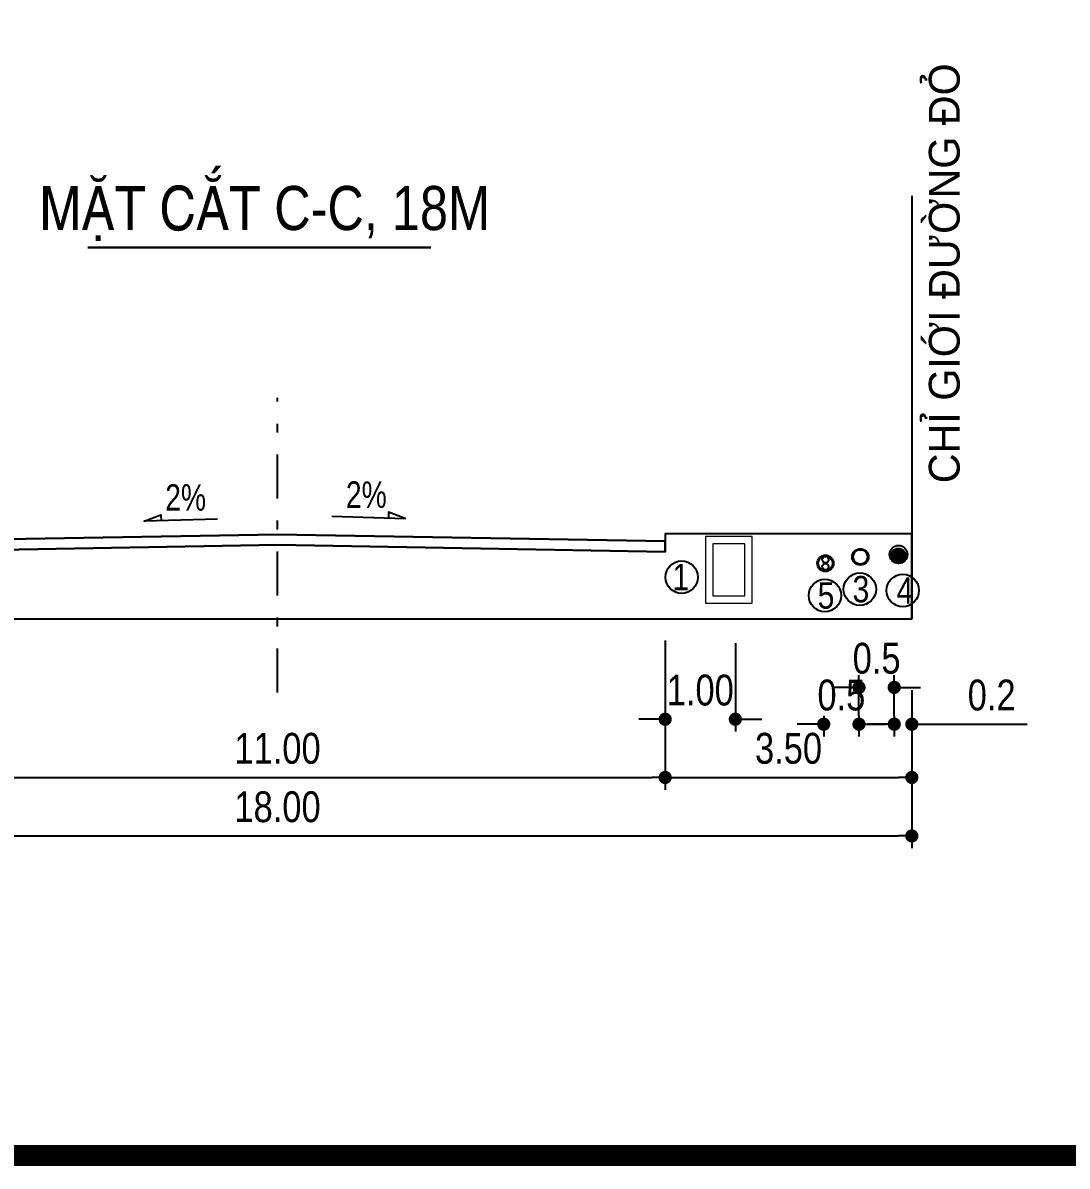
# Model space of a CAD drawing. Header units: metres. Extents: x 563371 to 571261, y 2062953 to 2068466.
# Drawn here: x 569054.6 to 569113.8, y 2065830.5 to 2065895.4 of the extents above; entities that cross this region are included whole.
import ezdxf
from ezdxf.enums import TextEntityAlignment as Align

# ---------------------------------------------------------------- set-up
doc = ezdxf.new("R2010")
doc.units = ezdxf.units.M
doc.linetypes.add('TIM1', pattern=[5.5, 2.5, -1.25, 0.5, -1.25])
doc.layers.get('0').update_dxf_attribs({"linetype": 'CONTINUOUS'})
doc.layers.get('DEFPOINTS').update_dxf_attribs({"linetype": 'CONTINUOUS'})
for name, color, linetype in [('cap nuoc', 5, 'CONTINUOUS'), ('Dien SH', 6, 'CONTINUOUS'), ('DienHT', 1, 'CONTINUOUS'), ('ghichieudai', 7, 'CONTINUOUS'), ('Hach MCN', 8, 'CONTINUOUS'), ('Khung ban ve', 7, 'CONTINUOUS'), ('Kich thuoc', 9, 'CONTINUOUS'), ('MATCATDUONG', 8, 'CONTINUOUS'), ('MC2', 9, 'CONTINUOUS'), ('MCN', 7, 'CONTINUOUS')]:
    doc.layers.add(name, color=color, linetype=linetype)
doc.layers.add('kt', color=37, linetype='CONTINUOUS', lineweight=25)
doc.layers.add('t', color=7, linetype='CONTINUOUS', lineweight=25)
doc.styles.add('avh', font='VHAVAN.ttf')
doc.styles.add('IN', font='VHARIALN.ttf')
doc.styles.add('ktcn', font='VHARIAL.ttf', dxfattribs={"width": 0.8})
doc.styles.add('KTEN', font='VHAVAN.ttf')
doc.linetypes.add('ZIGZAG', pattern='A,0.00254,-5.08,[131,ltypeshp.shx,S=5.08,R=0,X=-5.08,Y=0],-10.16,[131,ltypeshp.shx,S=5.08,R=180,X=5.08,Y=0],-5.08', length=20.32254)
doc.dimstyles.new('a', dxfattribs={"dimtxt": 1.75, "dimasz": 0.75, "dimexe": 0.7, "dimexo": 0, "dimgap": 0.75, "dimtad": 1, "dimzin": 0, "dimdsep": 46, "dimtxsty": 'ktcn', "dimblk": 'DOT', "dimcen": 0, "dimazin": 0, "dimtfac": 1, "dimtix": 1, "dimtofl": 0, "dimtmove": 0, "dimatfit": 3, "dimfxl": 1, "dimtolj": 1, "dimtzin": 0, "dimarcsym": 0})

# ---------------------------------------------------------------- blocks, each defined once
blk = doc.blocks.new('_Dot')
at = {"color": 0, "linetype": 'ByBlock', "lineweight": -2}
blk.add_line((-0.5, 0), (-1, 0), dxfattribs=at)
at = {"color": 0, "linetype": 'ByBlock', "const_width": 0.5}
blk.add_lwpolyline([(-0.25, 0, 1), (0.25, 0, 1)], format="xyb", close=True, dxfattribs=at)
blk = doc.blocks.new('*D24')
at = {"layer": 'DEFPOINTS', "color": 0, "linetype": 'Continuous'}
for p in [(569047.026, 2065857.52), (569091.026, 2065857.52), (569091.026, 2065852.561)]:
    blk.add_point(p, dxfattribs=at)
at = {"layer": 'MATCATDUONG', "color": 0, "linetype": 'Continuous', "lineweight": -2}
for p, q in [((569047.026, 2065857.52), (569047.026, 2065851.861)), ((569091.026, 2065857.52), (569091.026, 2065851.861)), ((569047.776, 2065852.561), (569090.276, 2065852.561))]:
    blk.add_line(p, q, dxfattribs=at)
at = {"layer": 'MATCATDUONG', "color": 0, "linetype": 'Continuous', "lineweight": -2, "xscale": 0.75, "yscale": 0.75, "zscale": 0.75, "rotation": 180}
blk.add_blockref('_Dot', (569047.026, 2065852.561), dxfattribs=at)
at = {"layer": 'MATCATDUONG', "color": 0, "linetype": 'Continuous', "lineweight": -2, "xscale": 0.75, "yscale": 0.75, "zscale": 0.75}
blk.add_blockref('_Dot', (569091.026, 2065852.561), dxfattribs=at)
at = {"layer": 'MATCATDUONG', "color": 0, "linetype": 'Continuous', "insert": (569069.026, 2065854.205), "char_height": 1.75, "attachment_point": 5, "style": 'ktcn'}
blk.add_mtext('\\A1;11.00', dxfattribs=at)
blk = doc.blocks.new('*D25')
at = {"layer": 'DEFPOINTS', "color": 0, "linetype": 'Continuous'}
for p in [(569091.026, 2065857.52), (569105.026, 2065857.52), (569105.026, 2065852.561)]:
    blk.add_point(p, dxfattribs=at)
at = {"layer": 'MATCATDUONG', "color": 0, "linetype": 'Continuous', "lineweight": -2}
for p, q in [((569091.026, 2065857.52), (569091.026, 2065851.861)), ((569105.026, 2065857.52), (569105.026, 2065851.861)), ((569091.776, 2065852.561), (569104.276, 2065852.561))]:
    blk.add_line(p, q, dxfattribs=at)
at = {"layer": 'MATCATDUONG', "color": 0, "linetype": 'Continuous', "lineweight": -2, "xscale": 0.75, "yscale": 0.75, "zscale": 0.75, "rotation": 180}
blk.add_blockref('_Dot', (569091.026, 2065852.561), dxfattribs=at)
at = {"layer": 'MATCATDUONG', "color": 0, "linetype": 'Continuous', "lineweight": -2, "xscale": 0.75, "yscale": 0.75, "zscale": 0.75}
blk.add_blockref('_Dot', (569105.026, 2065852.561), dxfattribs=at)
at = {"layer": 'MATCATDUONG', "color": 0, "linetype": 'Continuous', "insert": (569098.026, 2065854.205), "char_height": 1.75, "attachment_point": 5, "style": 'ktcn'}
blk.add_mtext('\\A1;3.50', dxfattribs=at)
blk = doc.blocks.new('*D26')
at = {"layer": 'DEFPOINTS', "color": 0, "linetype": 'Continuous'}
for p in [(569033.026, 2065857.52), (569105.026, 2065857.52), (569105.026, 2065849.245)]:
    blk.add_point(p, dxfattribs=at)
at = {"layer": 'MATCATDUONG', "color": 0, "linetype": 'Continuous', "lineweight": -2}
for p, q in [((569033.026, 2065857.52), (569033.026, 2065848.545)), ((569105.026, 2065857.52), (569105.026, 2065848.545)), ((569033.776, 2065849.245), (569104.276, 2065849.245))]:
    blk.add_line(p, q, dxfattribs=at)
at = {"layer": 'MATCATDUONG', "color": 0, "linetype": 'Continuous', "lineweight": -2, "xscale": 0.75, "yscale": 0.75, "zscale": 0.75, "rotation": 180}
blk.add_blockref('_Dot', (569033.026, 2065849.245), dxfattribs=at)
at = {"layer": 'MATCATDUONG', "color": 0, "linetype": 'Continuous', "lineweight": -2, "xscale": 0.75, "yscale": 0.75, "zscale": 0.75}
blk.add_blockref('_Dot', (569105.026, 2065849.245), dxfattribs=at)
at = {"layer": 'MATCATDUONG', "color": 0, "linetype": 'Continuous', "insert": (569069.026, 2065850.889), "char_height": 1.75, "attachment_point": 5, "style": 'ktcn'}
blk.add_mtext('\\A1;18.00', dxfattribs=at)
blk = doc.blocks.new('*D29')
at = {"layer": 'DEFPOINTS', "color": 0, "linetype": 'Continuous'}
for p in [(569091.026, 2065860.329), (569095.008, 2065860.187), (569095.008, 2065855.866)]:
    blk.add_point(p, dxfattribs=at)
at = {"layer": 'MATCATDUONG', "color": 0, "linetype": 'Continuous', "lineweight": -2}
for p, q in [((569091.026, 2065860.329), (569091.026, 2065855.166)), ((569095.008, 2065860.187), (569095.008, 2065855.166)), ((569090.276, 2065855.866), (569089.526, 2065855.866)), ((569095.758, 2065855.866), (569096.508, 2065855.866))]:
    blk.add_line(p, q, dxfattribs=at)
at = {"layer": 'MATCATDUONG', "color": 0, "linetype": 'Continuous', "lineweight": -2, "xscale": 0.75, "yscale": 0.75, "zscale": 0.75}
blk.add_blockref('_Dot', (569091.026, 2065855.866), dxfattribs=at)
at = {"layer": 'MATCATDUONG', "color": 0, "linetype": 'Continuous', "lineweight": -2, "xscale": 0.75, "yscale": 0.75, "zscale": 0.75, "rotation": 180}
blk.add_blockref('_Dot', (569095.008, 2065855.866), dxfattribs=at)
at = {"layer": 'MATCATDUONG', "color": 0, "linetype": 'Continuous', "insert": (569093.017, 2065857.509), "char_height": 1.75, "attachment_point": 5, "style": 'ktcn'}
blk.add_mtext('\\A1;1.00', dxfattribs=at)
blk = doc.blocks.new('*D122')
at = {"layer": 'DEFPOINTS', "color": 0, "linetype": 'Continuous'}
for p in [(569104.026, 2065856.062, 0), (569105.026, 2065856.062, 0), (569104.026, 2065855.583)]:
    blk.add_point(p, dxfattribs=at)
at = {"layer": 'MATCATDUONG', "color": 0, "linetype": 'Continuous', "lineweight": -2}
for p, q in [((569104.026, 2065856.062), (569104.026, 2065854.883)), ((569105.026, 2065856.062), (569105.026, 2065854.883)), ((569103.276, 2065855.583), (569102.526, 2065855.583)), ((569105.776, 2065855.583), (569111.573, 2065855.583))]:
    blk.add_line(p, q, dxfattribs=at)
at = {"layer": 'MATCATDUONG', "color": 0, "linetype": 'Continuous', "lineweight": -2, "xscale": 0.75, "yscale": 0.75, "zscale": 0.75}
blk.add_blockref('_Dot', (569104.026, 2065855.583), dxfattribs=at)
at = {"layer": 'MATCATDUONG', "color": 0, "linetype": 'Continuous', "lineweight": -2, "xscale": 0.75, "yscale": 0.75, "zscale": 0.75, "rotation": 180}
blk.add_blockref('_Dot', (569105.026, 2065855.583), dxfattribs=at)
at = {"layer": 'MATCATDUONG', "color": 0, "linetype": 'Continuous', "insert": (569109.556, 2065857.227), "char_height": 1.75, "attachment_point": 5, "style": 'ktcn'}
blk.add_mtext('\\A1;0.2', dxfattribs=at)
blk = doc.blocks.new('*D123')
at = {"layer": 'DEFPOINTS', "color": 0, "linetype": 'Continuous'}
for p in [(569102.026, 2065857.671), (569102.026, 2065856.062, 0), (569104.026, 2065856.062, 0)]:
    blk.add_point(p, dxfattribs=at)
at = {"layer": 'MATCATDUONG', "color": 0, "linetype": 'Continuous', "lineweight": -2}
for p, q in [((569102.026, 2065856.062), (569102.026, 2065858.371)), ((569104.026, 2065856.062), (569104.026, 2065858.371)), ((569101.276, 2065857.671), (569100.526, 2065857.671)), ((569104.776, 2065857.671), (569105.526, 2065857.671))]:
    blk.add_line(p, q, dxfattribs=at)
at = {"layer": 'MATCATDUONG', "color": 0, "linetype": 'Continuous', "lineweight": -2, "xscale": 0.75, "yscale": 0.75, "zscale": 0.75}
blk.add_blockref('_Dot', (569102.026, 2065857.671), dxfattribs=at)
at = {"layer": 'MATCATDUONG', "color": 0, "linetype": 'Continuous', "lineweight": -2, "xscale": 0.75, "yscale": 0.75, "zscale": 0.75, "rotation": 180}
blk.add_blockref('_Dot', (569104.026, 2065857.671), dxfattribs=at)
at = {"layer": 'MATCATDUONG', "color": 0, "linetype": 'Continuous', "insert": (569103.026, 2065859.314), "char_height": 1.75, "attachment_point": 5, "style": 'ktcn'}
blk.add_mtext('\\A1;0.5', dxfattribs=at)
blk = doc.blocks.new('*D124')
at = {"layer": 'DEFPOINTS', "color": 0, "linetype": 'Continuous'}
for p in [(569100.026, 2065856.062, 0), (569102.026, 2065856.062, 0), (569100.026, 2065855.583)]:
    blk.add_point(p, dxfattribs=at)
at = {"layer": 'MATCATDUONG', "color": 0, "linetype": 'Continuous', "lineweight": -2}
for p, q in [((569100.026, 2065856.062), (569100.026, 2065854.883)), ((569102.026, 2065856.062), (569102.026, 2065854.883)), ((569099.276, 2065855.583), (569098.526, 2065855.583)), ((569102.776, 2065855.583), (569103.526, 2065855.583))]:
    blk.add_line(p, q, dxfattribs=at)
at = {"layer": 'MATCATDUONG', "color": 0, "linetype": 'Continuous', "lineweight": -2, "xscale": 0.75, "yscale": 0.75, "zscale": 0.75}
blk.add_blockref('_Dot', (569100.026, 2065855.583), dxfattribs=at)
at = {"layer": 'MATCATDUONG', "color": 0, "linetype": 'Continuous', "lineweight": -2, "xscale": 0.75, "yscale": 0.75, "zscale": 0.75, "rotation": 180}
blk.add_blockref('_Dot', (569102.026, 2065855.583), dxfattribs=at)
at = {"layer": 'MATCATDUONG', "color": 0, "linetype": 'Continuous', "insert": (569101.026, 2065857.227), "char_height": 1.75, "attachment_point": 5, "style": 'ktcn'}
blk.add_mtext('\\A1;0.5', dxfattribs=at)

msp = doc.modelspace()

# ---------------------------------------------------------------- linework, layer by layer
at = {"layer": 'Khung ban ve', "const_width": 1.2}
msp.add_lwpolyline([(567973.928, 2066641.109), (569223.928, 2066641.109), (569223.928, 2065831.109), (567973.928, 2065831.109)], close=True, dxfattribs=at)

# ---------------------------------------------------------------- next in the draw order: wipeouts: each hides what was drawn before it
msp.add_wipeout([(568538.555, 2065837.116), (569134.391, 2065836.361), (569086.223, 2065956.15), (568779.004, 2065956.683), (568600.602, 2065960.315)]).dxf.layer = 'ghichieudai'

# ---------------------------------------------------------------- next in the draw order: hatches: boundary and pattern name
at = {"layer": 'Dien SH'}
h = msp.add_hatch(dxfattribs=at)
h.set_pattern_fill('AR-CONC', color=8, scale=0.006451, style=0)
h.set_pattern_definition([(130, (569340.75796, 2065919.59161), (-0.046271889, -0.004048266), [0.0048384, -0.0532224]), (185, (569340.75796, 2065919.59161), (0.008951126, 0.048525419), [0.00387072, -0.04257792]), (79.5486, (569340.754103, 2065919.591272), (-0.037320797, 0.044477124), [0.004112007, -0.04523208]), (133.8158, (569340.75796, 2065919.60451), (-0.068849855, -0.010677963), [0.0072576, -0.0798336]), (83.3644, (569340.75222, 2065919.60362), (-0.06029696, 0.062842292), [0.00616801, -0.06784811]), (188.8158, (569340.75796, 2065919.60451), (-0.060296911, 0.06284234), [0.00580608, -0.06386688]), (159, (569340.751508, 2065919.601286), (-0.038507668, -0.02597375), [0.0048384, -0.0532224]), (214, (569340.75151, 2065919.601286), (-0.015696759, 0.04678088), [0.00387072, -0.04257792]), (108.5486, (569340.7483, 2065919.59912), (-0.054204442, 0.020807087), [0.004112007, -0.04523208]), (142.5, (569340.757959, 2065919.59161), (-0.0007844566, 0.0214756483), [0, -0.042061824, 0, -0.04322304, 0, -0.0427392]), (172.5, (569340.75796, 2065919.59161), (-0.016971142, 0.0254442884), [0, -0.024643584, 0, -0.041094144, 0, -0.01628928]), (212.5, (569340.772345, 2065919.59161), (-0.034437953, -0.0014550599), [0, -0.016128, 0, -0.05031936, 0, -0.06676992]), (222.5, (569340.778796, 2065919.59161), (-0.037622506, 0.0064579726), [0, -0.0209664, 0, -0.033417216, 0, -0.04741632])])
h.paths.add_polyline_path([(569104.684, 2065865.131, -0.263848), (569104.479, 2065864.768, 0.244326), (569104.554, 2065864.913, 0.335024), (569104.426, 2065865.083, 0.439438), (569104.617, 2065865.259, 0.991849), (569104.264, 2065865.262, 0.001118), (569104.264, 2065865.263, 1), (569103.91, 2065865.263, 0.991849), (569104.264, 2065865.26, 0.001118), (569104.264, 2065865.259, 0.335024), (569104.392, 2065865.089, 0.391457), (569104.203, 2065864.942, 0.004772), (569104.203, 2065864.944, 1), (569103.92, 2065864.944, 0.913934), (569104.2, 2065864.919, 0.008795), (569104.2, 2065864.913, 0.524184), (569104.439, 2065864.747, -0.54779), (569103.839, 2065865.131, -1)])
at = {"layer": 'Hach MCN'}
h = msp.add_hatch(dxfattribs=at)
h.set_pattern_fill('ANSI31', color=1, scale=0.064512, style=0)
h.set_pattern_definition([(135, (569340.757959, 2065919.59161), (0.00570210908, 0.00570210908), [])])
h.paths.add_polyline_path([(569104.617, 2065865.259, -0.439438), (569104.426, 2065865.083, 0.048128), (569104.392, 2065865.089, -0.335024), (569104.264, 2065865.259, -0.001118), (569104.264, 2065865.26, 0.002974), (569104.264, 2065865.262, -0.991849)])
h.paths.add_polyline_path([(569104.264, 2065865.263, -0.001118), (569104.264, 2065865.262, 0.002974), (569104.264, 2065865.26, -0.991849), (569103.91, 2065865.263, -1)])
h.paths.add_polyline_path([(569104.392, 2065865.089, 0.048128), (569104.426, 2065865.083, -0.335024), (569104.554, 2065864.913, -0.244326), (569104.479, 2065864.768, -0.026291), (569104.439, 2065864.747, -0.524184), (569104.2, 2065864.913, -0.008795), (569104.2, 2065864.919, 0.040187), (569104.203, 2065864.942, -0.391457)])
h.paths.add_polyline_path([(569104.203, 2065864.944, -0.004772), (569104.203, 2065864.942, 0.032131), (569104.2, 2065864.919, -0.913934), (569103.92, 2065864.944, -1)])

# ---------------------------------------------------------------- next in the draw order: linework, layer by layer
at = {"layer": 'cap nuoc', "color": 86}
for centre in [(569091.963, 2065863.926, 0), (569102.073, 2065863.243, 0), (569104.51, 2065863.169, 0), (569100.092, 2065862.884, 0)]:
    msp.add_circle(centre, 0.92, dxfattribs=at)
at = {"layer": 'Dien SH'}
for centre, radius in [((569104.087, 2065865.263, 0), 0.177), ((569104.061, 2065864.944, 0), 0.141)]:
    msp.add_circle(centre, radius, dxfattribs=at)
at = {"layer": 'Kich thuoc'}
for points in [[(569047.026, 2065865.961), (569069.026, 2065866.352), (569091.026, 2065865.961)], [(569047.026, 2065865.361), (569069.026, 2065865.752), (569091.026, 2065865.361)]]:
    msp.add_lwpolyline(points, dxfattribs=at)
at = {"layer": 'kt', "lineweight": 0}
for points in [[(569095.958, 2065866.224), (569093.317, 2065866.224), (569093.317, 2065862.457), (569095.958, 2065862.457)], [(569095.549, 2065865.815), (569093.725, 2065865.815), (569093.725, 2065862.865), (569095.549, 2065862.865)]]:
    msp.add_lwpolyline(points, close=True, dxfattribs=at)
at = {"layer": 'MATCATDUONG', "color": 40, "linetype": 'Continuous', "extrusion": (-3.31378e-12, 1.1371e-08, 1)}
msp.add_line((569105.026, 2065885.554, 0), (569105.026, 2065866.561), dxfattribs=at)
at = {"layer": 'MATCATDUONG', "linetype": 'Continuous', "extrusion": (1.01388e-11, 1.13736e-08, 1), "const_width": 0.12, "elevation": 0.024}
msp.add_lwpolyline([(569058.258, 2065882.629), (569077.741, 2065882.629)], dxfattribs=at)
at = {"layer": 'MATCATDUONG', "color": 1, "linetype": 'TIM1', "extrusion": (1.01388e-11, 1.13736e-08, 1), "elevation": 0.024}
msp.add_lwpolyline([(569069.026, 2065857.385), (569069.026, 2065874.103)], dxfattribs=at)
at = {"layer": 'MATCATDUONG', "color": 40, "linetype": 'Continuous'}
for points in [[(569065.626, 2065867.222), (569061.455, 2065867.094), (569062.401, 2065867.463), (569062.412, 2065867.123)], [(569072.107, 2065867.383), (569076.278, 2065867.254), (569075.332, 2065867.623), (569075.321, 2065867.284)], [(569105.026, 2065866.561), (569105.026, 2065861.561)], [(569105.026, 2065866.561), (569105.026, 2065861.561)]]:
    msp.add_lwpolyline(points, dxfattribs=at)
for points in [[(569105.026, 2065866.393), (569091.026, 2065866.393), (569091.026, 2065865.961), (569091.026, 2065865.361), (569069.026, 2065865.752), (569047.026, 2065865.361), (569047.026, 2065865.961), (569047.026, 2065866.393), (569033.026, 2065866.393), (569033.026, 2065861.561), (569105.026, 2065861.561)], [(569091.026, 2065865.961), (569069.026, 2065866.352), (569047.026, 2065865.961), (569047.026, 2065865.361), (569069.026, 2065865.752), (569091.026, 2065865.361)]]:
    msp.add_lwpolyline(points, close=True, dxfattribs=at)
at = {"layer": 'MCN', "color": 2, "ltscale": 0.005}
for centre, radius in [((569102.102, 2065865.074, 0), 0.467), ((569102.102, 2065865.074, 0), 0.409), ((569100.12, 2065864.714, 0), 0.467), ((569100.12, 2065864.714, 0), 0.409), ((569100.121, 2065864.923, 0), 0.181), ((569100.121, 2065864.525, 0), 0.181)]:
    msp.add_circle(centre, radius, dxfattribs=at)
at = {"layer": 'MCN', "color": 2, "linetype": 'ZIGZAG', "ltscale": 0.005}
msp.add_circle((569104.269, 2065865.217, 0), 0.509, dxfattribs=at)
at = {"layer": 'MCN', "color": 2}
msp.add_circle((569104.262, 2065865.131, 0), 0.423, dxfattribs=at)

# ---------------------------------------------------------------- next in the draw order: texts
at = {"layer": 'DienHT', "color": 7, "linetype": 'Continuous', "extrusion": (3.31378e-12, 1.1371e-08, 1), "style": 'IN'}
msp.add_text('mÆt c¾t c-c, 18m', height=2.5, dxfattribs=at).set_placement((569055.514, 2065883.621, 0.024))
at = {"layer": 'MATCATDUONG', "color": 7, "linetype": 'Continuous', "extrusion": (-3.31378e-12, 1.1371e-08, 1), "style": 'KTEN'}
msp.add_text('chØ giíi ®\xadêng ®á', height=1.75, rotation=90, dxfattribs=at).set_placement((569107.74, 2065869.256, 0.023))
at = {"layer": 'MC2', "color": 7, "linetype": 'Continuous', "style": 'IN'}
msp.add_text('1', height=1.5, dxfattribs=at).set_placement((569091.431, 2065863.182, 0))
for s, p in [('5', (569099.677, 2065862.14, 0)), ('3', (569101.658, 2065862.499, 0)), ('4', (569104.153, 2065862.425, 0))]:
    msp.add_text(s, height=1.5, rotation=360, dxfattribs=at).set_placement(p)
at = {"layer": 't', "lineweight": -2, "style": 'avh', "width": 0.8}
msp.add_text('2%%%', height=1.5, dxfattribs=at).set_placement((569072.906, 2065868.608), align=Align.MIDDLE_LEFT)
msp.add_text('2%%%', height=1.5, rotation=360, dxfattribs=at).set_placement((569062.651, 2065868.448), align=Align.MIDDLE_LEFT)

# ---------------------------------------------------------------- next in the draw order: dimensions: what is measured, and where the dimension line sits
at = {"layer": 'MATCATDUONG', "color": 7, "linetype": 'Continuous'}
for base, p1, p2, override, picture, middle in [((569095.008, 2065855.866, 0), (569091.026, 2065860.329, 0), (569095.008, 2065860.187, 0), {"dimlfac": 0.25}, '*D29', (569093.017, 2065857.509, 0)), ((569100.026, 2065855.583, 0), (569102.026, 2065856.062, 0), (569100.026, 2065856.062, 0), {"dimdec": 1, "dimlfac": 0.25}, '*D124', (569101.026, 2065857.227, 0))]:
    dim = msp.add_linear_dim(base=base, p1=p1, p2=p2, angle=180, dimstyle='a', override=override, dxfattribs=at)
    dim.commit()
    dim.dimension.update_dxf_attribs({"geometry": picture, "text_midpoint": middle})
for base, p1, p2, picture, middle in [((569102.026, 2065857.671, 0), (569104.026, 2065856.062, 0), (569102.026, 2065856.062, 0), '*D123', (569103.026, 2065857.671, 0)), ((569104.02623, 2065855.5832, -0.00001), (569105.02622, 2065856.06215, -0.00001), (569104.02623, 2065856.06215, -0.00001), '*D122', (569109.55591, 2065855.5832, -0.00001))]:
    dim = msp.add_linear_dim(base=base, p1=p1, p2=p2, angle=180, dimstyle='a', override={"dimdec": 1, "dimlfac": 0.25}, dxfattribs=at)
    dim.commit()
    dim.dimension.update_dxf_attribs({"geometry": picture, "text_midpoint": middle, "dimtype": 160})
for base, p1, p2, picture, middle in [((569105.026, 2065849.245), (569033.026, 2065857.52), (569105.026, 2065857.52), '*D26', (569069.026, 2065850.889)), ((569091.026, 2065852.561), (569047.026, 2065857.52), (569091.026, 2065857.52), '*D24', (569069.026, 2065854.205)), ((569105.026, 2065852.561), (569091.026, 2065857.52), (569105.026, 2065857.52), '*D25', (569098.026, 2065854.205))]:
    dim = msp.add_linear_dim(base=base, p1=p1, p2=p2, dimstyle='a', override={"dimlfac": 0.25}, dxfattribs=at)
    dim.commit()
    dim.dimension.update_dxf_attribs({"geometry": picture, "text_midpoint": middle})

doc.saveas('drawing.dxf')
